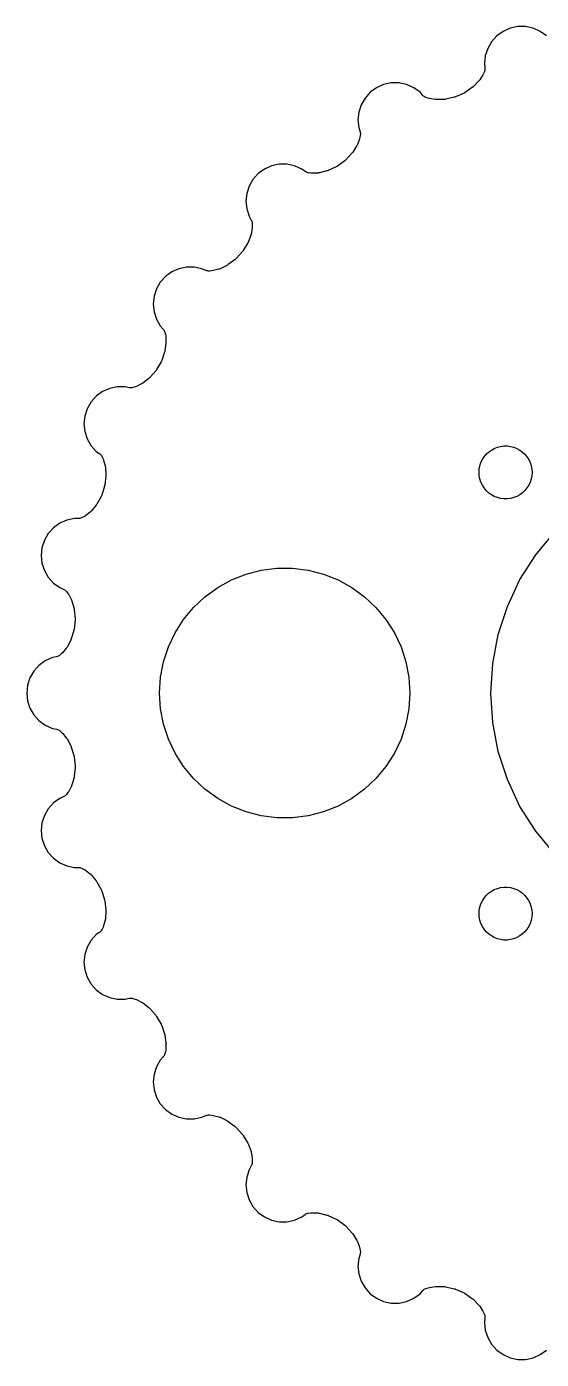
# Model space of a CAD drawing. Header units: metres. Extents: x -48 to 148, y -47 to 47.
# Drawn here: x -47.5 to -12.6, y -45.3 to 45.3 of the extents above; entities that cross this region are included whole.
import ezdxf

# ---------------------------------------------------------------- set-up
doc = ezdxf.new("R2010")
doc.units = ezdxf.units.M

msp = doc.modelspace()

# ---------------------------------------------------------------- linework, layer by layer
for p, q in [((-14.1699, 45.3109), (-14.6867, 45.2011)), ((-13.6416, 45.3109), (-14.1699, 45.3109)), ((-13.1248, 45.2011), (-13.6416, 45.3109)), ((-15.5968, 44.6756), (-15.9503, 44.283)), ((-15.1693, 44.9862), (-15.5968, 44.6756)), ((-14.6867, 45.2011), (-15.1693, 44.9862)), ((-12.6421, 44.9862), (-13.1248, 45.2011)), ((-12.2147, 44.6757), (-12.6421, 44.9862)), ((-16.2145, 43.8254), (-16.3778, 43.323)), ((-15.9503, 44.283), (-16.2145, 43.8254)), ((-16.3778, 43.323), (-16.433, 42.7975)), ((-16.433, 42.7975), (-16.4024, 42.506)), ((-16.7535, 41.7002), (-16.7907, 41.6496)), ((-16.5404, 42.0315), (-16.7535, 41.7002)), ((-16.4973, 42.1148), (-16.5404, 42.0315)), ((-16.436, 42.2665), (-16.4973, 42.1148)), ((-16.418, 42.3193), (-16.436, 42.2665)), ((-16.405, 42.3807), (-16.418, 42.3193)), ((-16.3997, 42.4433), (-16.405, 42.3807)), ((-16.4024, 42.506), (-16.3997, 42.4433)), ((-24.191, 40.8493), (-24.5446, 40.4566)), ((-23.7636, 41.1598), (-24.191, 40.8493)), ((-23.281, 41.3747), (-23.7636, 41.1598)), ((-22.7642, 41.4845), (-23.281, 41.3747)), ((-22.2358, 41.4845), (-22.7642, 41.4845)), ((-21.719, 41.3747), (-22.2358, 41.4845)), ((-21.2364, 41.1598), (-21.719, 41.3747)), ((-20.809, 40.8493), (-21.2364, 41.1598)), ((-20.6128, 40.6314), (-20.809, 40.8493)), ((-17.8204, 40.7938), (-18.3915, 40.5396)), ((-17.7897, 40.8088), (-17.8204, 40.7938)), ((-17.7362, 40.8416), (-17.7897, 40.8088)), ((-17.2465, 41.186), (-17.7362, 40.8416)), ((-17.2193, 41.2065), (-17.2465, 41.186)), ((-17.1731, 41.249), (-17.2193, 41.2065)), ((-16.813, 41.6248), (-17.1731, 41.249)), ((-16.7907, 41.6496), (-16.813, 41.6248)), ((-24.8087, 39.9991), (-24.972, 39.4966)), ((-24.5446, 40.4566), (-24.8087, 39.9991)), ((-20.5733, 40.5921), (-20.6128, 40.6314)), ((-20.5238, 40.5535), (-20.5733, 40.5921)), ((-20.4699, 40.5213), (-20.5238, 40.5535)), ((-20.4123, 40.4962), (-20.4699, 40.5213)), ((-20.2585, 40.4402), (-20.4123, 40.4962)), ((-20.1678, 40.4165), (-20.2585, 40.4402)), ((-19.779, 40.3532), (-20.1678, 40.4165)), ((-19.7458, 40.3489), (-19.779, 40.3532)), ((-19.6831, 40.3469), (-19.7458, 40.3489)), ((-19.1629, 40.3631), (-19.6831, 40.3469)), ((-19.129, 40.3653), (-19.1629, 40.3631)), ((-19.067, 40.3755), (-19.129, 40.3653)), ((-18.4834, 40.5089), (-19.067, 40.3755)), ((-18.4503, 40.5177), (-18.4834, 40.5089)), ((-18.3915, 40.5396), (-18.4503, 40.5177)), ((-24.972, 39.4966), (-25.0272, 38.9711)), ((-25.0272, 38.9711), (-24.972, 38.4457)), ((-24.972, 38.4457), (-24.8814, 38.1669)), ((-24.8814, 38.1669), (-24.8658, 38.1061)), ((-24.8658, 38.1061), (-24.8579, 38.0438)), ((-25.0999, 37.2195), (-25.374, 36.7771)), ((-25.0832, 37.2485), (-25.0999, 37.2195)), ((-25.0573, 37.3057), (-25.0832, 37.2485)), ((-24.9178, 37.6741), (-25.0573, 37.3057)), ((-24.8929, 37.7645), (-24.9178, 37.6741)), ((-24.8645, 37.9257), (-24.8929, 37.7645)), ((-24.8579, 37.981), (-24.8645, 37.9257)), ((-24.8579, 38.0438), (-24.8579, 37.981)), ((-25.8401, 36.2616), (-25.8856, 36.2183)), ((-25.4327, 36.7002), (-25.8401, 36.2616)), ((-25.4104, 36.7259), (-25.4327, 36.7002)), ((-25.374, 36.7771), (-25.4104, 36.7259)), ((-31.3745, 35.6301), (-31.8019, 35.3196)), ((-30.8918, 35.845), (-31.3745, 35.6301)), ((-30.375, 35.9549), (-30.8918, 35.845)), ((-29.8467, 35.9549), (-30.375, 35.9549)), ((-29.3299, 35.8451), (-29.8467, 35.9549)), ((-28.8472, 35.6301), (-29.3299, 35.8451)), ((-28.6101, 35.4579), (-28.8472, 35.6301)), ((-28.5633, 35.4277), (-28.6101, 35.4579)), ((-28.5069, 35.4001), (-28.5633, 35.4277)), ((-28.4474, 35.3799), (-28.5069, 35.4001)), ((-28.3859, 35.3673), (-28.4474, 35.3799)), ((-28.2238, 35.3445), (-28.3859, 35.3673)), ((-28.1301, 35.3401), (-28.2238, 35.3445)), ((-27.7367, 35.3591), (-28.1301, 35.3401)), ((-27.7033, 35.3618), (-27.7367, 35.3591)), ((-27.6415, 35.3729), (-27.7033, 35.3618)), ((-27.1361, 35.4969), (-27.6415, 35.3729)), ((-27.1034, 35.5061), (-27.1361, 35.4969)), ((-27.0449, 35.5289), (-27.1034, 35.5061)), ((-26.5018, 35.7808), (-27.0449, 35.5289)), ((-26.4713, 35.7962), (-26.5018, 35.7808)), ((-26.4182, 35.8299), (-26.4713, 35.7962)), ((-25.9125, 36.1973), (-26.4182, 35.8299)), ((-25.8856, 36.2183), (-25.9125, 36.1973)), ((-32.4196, 34.4694), (-32.5829, 33.967)), ((-32.1555, 34.927), (-32.4196, 34.4694)), ((-31.8019, 35.3196), (-32.1555, 34.927)), ((-32.5829, 33.967), (-32.6381, 33.4415)), ((-32.6381, 33.4415), (-32.5829, 32.916)), ((-32.5829, 32.916), (-32.4196, 32.4136)), ((-32.4196, 32.4136), (-32.2731, 32.1597)), ((-32.2731, 32.1597), (-32.2451, 32.1035)), ((-32.2451, 32.1035), (-32.2245, 32.0442)), ((-32.2245, 32.0442), (-32.2114, 31.9828)), ((-32.2114, 31.9828), (-32.2064, 31.9273)), ((-32.2064, 31.9273), (-32.2006, 31.7637)), ((-32.2006, 31.7637), (-32.2061, 31.6701)), ((-32.2898, 31.1876), (-32.4659, 30.6979)), ((-32.2795, 31.2194), (-32.2898, 31.1876)), ((-32.2661, 31.2808), (-32.2795, 31.2194)), ((-32.2061, 31.6701), (-32.2661, 31.2808)), ((-32.8721, 30.0188), (-33.2904, 29.5542)), ((-32.8502, 30.0449), (-32.8721, 30.0188)), ((-32.8146, 30.0967), (-32.8502, 30.0449)), ((-32.5073, 30.6105), (-32.8146, 30.0967)), ((-32.4908, 30.6403), (-32.5073, 30.6105)), ((-32.4659, 30.6979), (-32.4908, 30.6403)), ((-33.9233, 29.0793), (-34.3919, 28.8529)), ((-33.8932, 29.0951), (-33.9233, 29.0793)), ((-33.8407, 29.1296), (-33.8932, 29.0951)), ((-33.3619, 29.4889), (-33.8407, 29.1296)), ((-33.3353, 29.5103), (-33.3619, 29.4889)), ((-33.2904, 29.5542), (-33.3353, 29.5103)), ((-38.0969, 28.3284), (-38.4503, 27.9358)), ((-37.6694, 28.639), (-38.0969, 28.3284)), ((-37.1867, 28.8539), (-37.6694, 28.639)), ((-36.6699, 28.9637), (-37.1867, 28.8539)), ((-36.1416, 28.9637), (-36.6699, 28.9637)), ((-35.6248, 28.8539), (-36.1416, 28.9637)), ((-35.357, 28.7346), (-35.6248, 28.8539)), ((-35.3049, 28.7149), (-35.357, 28.7346)), ((-35.244, 28.6997), (-35.3049, 28.7149)), ((-35.1817, 28.6922), (-35.244, 28.6997)), ((-35.1189, 28.6926), (-35.1817, 28.6922)), ((-34.9556, 28.704), (-35.1189, 28.6926)), ((-34.8631, 28.7193), (-34.9556, 28.704)), ((-34.4821, 28.8196), (-34.8631, 28.7193)), ((-34.4501, 28.8292), (-34.4821, 28.8196)), ((-34.3919, 28.8529), (-34.4501, 28.8292)), ((-38.7145, 27.4783), (-38.8778, 26.9758)), ((-38.4503, 27.9358), (-38.7145, 27.4783)), ((-38.8778, 26.9758), (-38.933, 26.4503)), ((-38.933, 26.4503), (-38.8778, 25.9249)), ((-38.8778, 25.9249), (-38.7145, 25.4224)), ((-38.7145, 25.4224), (-38.4503, 24.9649)), ((-38.4503, 24.9649), (-38.2542, 24.747)), ((-38.2542, 24.747), (-38.2152, 24.6978)), ((-38.2152, 24.6978), (-38.1827, 24.6441)), ((-38.1827, 24.6441), (-38.1571, 24.5867)), ((-38.1571, 24.5867), (-38.1406, 24.5335)), ((-38.1406, 24.5335), (-38.101, 24.3747)), ((-38.0684, 23.7927), (-38.1389, 23.277)), ((-38.101, 24.3747), (-38.0869, 24.282)), ((-38.0869, 24.282), (-38.0646, 23.8887)), ((-38.065, 23.8259), (-38.0684, 23.7927)), ((-38.0646, 23.8887), (-38.065, 23.8259)), ((-38.1612, 23.1829), (-38.355, 22.6165)), ((-38.1513, 23.2155), (-38.1612, 23.1829)), ((-38.1389, 23.277), (-38.1513, 23.2155)), ((-38.7639, 21.9081), (-39.1576, 21.4571)), ((-38.7423, 21.9346), (-38.7639, 21.9081)), ((-38.7076, 21.9869), (-38.7423, 21.9346)), ((-38.3951, 22.5283), (-38.7076, 21.9869)), ((-38.379, 22.5585), (-38.3951, 22.5283)), ((-38.355, 22.6165), (-38.379, 22.5585)), ((-40.0723, 20.8433), (-40.1596, 20.8091)), ((-39.7205, 21.0206), (-40.0723, 20.8433)), ((-39.6912, 21.0366), (-39.7205, 21.0206)), ((-39.6393, 21.0719), (-39.6912, 21.0366)), ((-39.2279, 21.3908), (-39.6393, 21.0719)), ((-39.2018, 21.4125), (-39.2279, 21.3908)), ((-39.1576, 21.4571), (-39.2018, 21.4125)), ((-42.8006, 20.1812), (-43.1541, 19.7885)), ((-42.3731, 20.4918), (-42.8006, 20.1812)), ((-41.8905, 20.7067), (-42.3731, 20.4918)), ((-41.3737, 20.8165), (-41.8905, 20.7067)), ((-40.8454, 20.8165), (-41.3737, 20.8165)), ((-40.5587, 20.7556), (-40.8454, 20.8165)), ((-40.5036, 20.7471), (-40.5587, 20.7556)), ((-40.4408, 20.7449), (-40.5036, 20.7471)), ((-40.3783, 20.7505), (-40.4408, 20.7449)), ((-40.317, 20.764), (-40.3783, 20.7505)), ((-40.1596, 20.8091), (-40.317, 20.764)), ((-43.4183, 19.3311), (-43.5815, 18.8286)), ((-43.1541, 19.7885), (-43.4183, 19.3311)), ((-43.5815, 18.8286), (-43.6368, 18.3031)), ((-43.6368, 18.3031), (-43.5815, 17.7777)), ((-43.5815, 17.7777), (-43.4183, 17.2752)), ((-43.4183, 17.2752), (-43.1541, 16.8177)), ((-43.1541, 16.8177), (-42.8006, 16.425)), ((-42.8006, 16.425), (-42.5634, 16.2528)), ((-16.3121, 16.2322), (-16.1474, 16.3869)), ((-16.1474, 16.3869), (-15.9645, 16.5198)), ((-15.9645, 16.5198), (-15.7664, 16.6287)), ((-15.7664, 16.6287), (-15.5562, 16.7119)), ((-15.5562, 16.7119), (-15.3373, 16.7681)), ((-15.3373, 16.7681), (-15.113, 16.7964)), ((-15.113, 16.7964), (-14.887, 16.7964)), ((-14.887, 16.7964), (-14.6627, 16.7681)), ((-14.6627, 16.7681), (-14.4438, 16.7119)), ((-14.4438, 16.7119), (-14.2336, 16.6287)), ((-14.2336, 16.6287), (-14.0355, 16.5198)), ((-14.0355, 16.5198), (-13.8526, 16.3869)), ((-13.8526, 16.3869), (-13.6879, 16.2322)), ((-42.5634, 16.2528), (-42.5151, 16.2127)), ((-42.5151, 16.2127), (-42.4721, 16.167)), ((-42.4721, 16.167), (-42.4352, 16.1162)), ((-42.4352, 16.1162), (-42.408, 16.0675)), ((-42.408, 16.0675), (-42.3362, 15.9204)), ((-42.3362, 15.9204), (-42.3031, 15.8326)), ((-42.3031, 15.8326), (-42.1996, 15.4526)), ((-42.1996, 15.4526), (-42.1869, 15.3911)), ((-16.7858, 15.2256), (-16.7434, 15.4476)), ((-16.7434, 15.4476), (-16.6736, 15.6626)), ((-16.6736, 15.6626), (-16.5773, 15.8671)), ((-16.5773, 15.8671), (-16.4562, 16.058)), ((-16.4562, 16.058), (-16.3121, 16.2322)), ((-13.6879, 16.2322), (-13.5438, 16.058)), ((-13.5438, 16.058), (-13.4226, 15.8671)), ((-13.4226, 15.8671), (-13.3264, 15.6626)), ((-13.3264, 15.6626), (-13.2565, 15.4476)), ((-13.2565, 15.4476), (-13.2142, 15.2256)), ((-42.1473, 14.7422), (-42.2191, 14.1478)), ((-42.1869, 15.3911), (-42.1833, 15.3579)), ((-42.1833, 15.3579), (-42.1451, 14.8389)), ((-42.1444, 14.7761), (-42.1473, 14.7422)), ((-42.1451, 14.8389), (-42.1444, 14.7761)), ((-16.8, 15), (-16.7858, 15.2256)), ((-16.7858, 14.7744), (-16.8, 15)), ((-16.7434, 14.5524), (-16.7858, 14.7744)), ((-16.6736, 14.3374), (-16.7434, 14.5524)), ((-13.2565, 14.5524), (-13.3264, 14.3374)), ((-13.2142, 14.7744), (-13.2565, 14.5524)), ((-13.2142, 15.2256), (-13.2, 15)), ((-13.2, 15), (-13.2142, 14.7744)), ((-42.2399, 14.0532), (-42.4331, 13.4587)), ((-42.2305, 14.0861), (-42.2399, 14.0532)), ((-42.2191, 14.1478), (-42.2305, 14.0861)), ((-16.5773, 14.1328), (-16.6736, 14.3374)), ((-16.4562, 13.942), (-16.5773, 14.1328)), ((-16.3121, 13.7678), (-16.4562, 13.942)), ((-16.1474, 13.6131), (-16.3121, 13.7678)), ((-15.9645, 13.4802), (-16.1474, 13.6131)), ((-13.8526, 13.6131), (-14.0355, 13.4802)), ((-13.6879, 13.7678), (-13.8526, 13.6131)), ((-13.5438, 13.942), (-13.6879, 13.7678)), ((-13.4226, 14.1328), (-13.5438, 13.942)), ((-13.3264, 14.3374), (-13.4226, 14.1328)), ((-42.8181, 12.7674), (-43.1541, 12.37)), ((-42.797, 12.7941), (-42.8181, 12.7674)), ((-42.7631, 12.8469), (-42.797, 12.7941)), ((-42.4718, 13.3699), (-42.7631, 12.8469)), ((-42.4562, 13.4003), (-42.4718, 13.3699)), ((-42.4331, 13.4587), (-42.4562, 13.4003)), ((-15.7664, 13.3713), (-15.9645, 13.4802)), ((-15.5562, 13.2881), (-15.7664, 13.3713)), ((-15.3373, 13.2319), (-15.5562, 13.2881)), ((-15.113, 13.2036), (-15.3373, 13.2319)), ((-14.887, 13.2036), (-15.113, 13.2036)), ((-14.6627, 13.2319), (-14.887, 13.2036)), ((-14.4438, 13.2881), (-14.6627, 13.2319)), ((-14.2336, 13.3713), (-14.4438, 13.2881)), ((-14.0355, 13.4802), (-14.2336, 13.3713)), ((-44.2808, 11.8694), (-44.7976, 11.7596)), ((-43.9877, 11.8694), (-44.2808, 11.8694)), ((-43.9321, 11.8725), (-43.9877, 11.8694)), ((-43.8702, 11.8834), (-43.9321, 11.8725)), ((-43.8102, 11.902), (-43.8702, 11.8834)), ((-43.7531, 11.9279), (-43.8102, 11.902)), ((-43.6085, 12.0047), (-43.7531, 11.9279)), ((-43.5302, 12.0563), (-43.6085, 12.0047)), ((-43.223, 12.3029), (-43.5302, 12.0563)), ((-43.1976, 12.3247), (-43.223, 12.3029)), ((-43.1541, 12.37), (-43.1976, 12.3247)), ((-45.7077, 11.2341), (-46.0612, 10.8414)), ((-45.2802, 11.5447), (-45.7077, 11.2341)), ((-44.7976, 11.7596), (-45.2802, 11.5447)), ((-12.9443, 9.40456), (-11.6635, 10.9527)), ((-46.3254, 10.384), (-46.4886, 9.88148)), ((-46.0612, 10.8414), (-46.3254, 10.384)), ((-46.4886, 9.88148), (-46.5439, 9.35603)), ((-46.5439, 9.35603), (-46.4886, 8.83052)), ((-14.0209, 7.70805), (-12.9443, 9.40456)), ((-46.4886, 8.83052), (-46.3254, 8.32811)), ((-46.3254, 8.32811), (-46.0612, 7.87056)), ((-32.6266, 8.08397), (-31.5927, 8.34944)), ((-31.5927, 8.34944), (-30.5337, 8.48322)), ((-30.5337, 8.48322), (-29.4663, 8.48322)), ((-29.4663, 8.48322), (-28.4073, 8.34944)), ((-28.4073, 8.34944), (-27.3734, 8.08397)), ((-46.0612, 7.87056), (-45.7077, 7.47789)), ((-45.7077, 7.47789), (-45.2803, 7.16737)), ((-34.5545, 7.17677), (-33.6191, 7.69102)), ((-33.6191, 7.69102), (-32.6266, 8.08397)), ((-27.3734, 8.08397), (-26.3809, 7.69102)), ((-26.3809, 7.69102), (-25.4455, 7.17677)), ((-14.8764, 5.88998), (-14.0209, 7.70805)), ((-45.2803, 7.16737), (-45.0125, 7.04814)), ((-45.0125, 7.04814), (-44.9568, 7.01906)), ((-44.9568, 7.01906), (-44.9053, 6.98322)), ((-44.9053, 6.98322), (-44.8586, 6.94121)), ((-44.8586, 6.94121), (-44.8219, 6.89932)), ((-44.8219, 6.89932), (-44.7211, 6.77039)), ((-44.7211, 6.77039), (-44.6705, 6.69133)), ((-44.6705, 6.69133), (-44.4902, 6.34113)), ((-36.1962, 5.81865), (-35.4181, 6.54936)), ((-35.4181, 6.54936), (-34.5545, 7.17677)), ((-25.4455, 7.17677), (-24.5819, 6.54936)), ((-24.5819, 6.54936), (-23.8038, 5.81865)), ((-44.4902, 6.34113), (-44.465, 6.2836)), ((-44.465, 6.2836), (-44.4546, 6.25186)), ((-44.4546, 6.25186), (-44.3093, 5.75212)), ((-44.3093, 5.75212), (-44.2955, 5.69084)), ((-44.2955, 5.69084), (-44.2914, 5.65707)), ((-44.2914, 5.65707), (-44.238, 5.06081)), ((-36.8766, 4.99617), (-36.1962, 5.81865)), ((-23.8038, 5.81865), (-23.1234, 4.99617)), ((-15.4973, 3.97903), (-14.8764, 5.88998)), ((-44.2387, 4.96396), (-44.304, 4.34227)), ((-44.2363, 4.99805), (-44.2387, 4.96396)), ((-44.238, 5.06081), (-44.2363, 4.99805)), ((-37.4486, 4.09489), (-36.8766, 4.99617)), ((-23.1234, 4.99617), (-22.5514, 4.09489)), ((-44.4997, 3.67523), (-44.5219, 3.6165)), ((-44.3235, 4.24736), (-44.4997, 3.67523)), ((-44.3145, 4.28036), (-44.3235, 4.24736)), ((-44.304, 4.34227), (-44.3145, 4.28036)), ((-37.9031, 3.12904), (-37.4486, 4.09489)), ((-22.5514, 4.09489), (-22.0969, 3.12904)), ((-15.8738, 2.00533), (-15.4973, 3.97903)), ((-45.0856, 2.74242), (-45.1515, 2.67564)), ((-44.8363, 3.04747), (-45.0856, 2.74242)), ((-44.8161, 3.07405), (-44.8363, 3.04747)), ((-44.783, 3.12741), (-44.8161, 3.07405)), ((-44.5369, 3.58601), (-44.783, 3.12741)), ((-44.5219, 3.6165), (-44.5369, 3.58601)), ((-38.233, 2.11386), (-37.9031, 3.12904)), ((-22.0969, 3.12904), (-21.767, 2.11386)), ((-46.691, 1.87811), (-47.0446, 1.48544)), ((-46.2636, 2.18867), (-46.691, 1.87811)), ((-45.781, 2.40355), (-46.2636, 2.18867)), ((-45.4942, 2.46449), (-45.781, 2.40355)), ((-45.4405, 2.4791), (-45.4942, 2.46449)), ((-45.3823, 2.50259), (-45.4405, 2.4791)), ((-45.3274, 2.53322), (-45.3823, 2.50259)), ((-45.2769, 2.57047), (-45.3274, 2.53322)), ((-45.1515, 2.67564), (-45.2769, 2.57047)), ((-38.433, 1.06532), (-38.233, 2.11386)), ((-21.767, 2.11386), (-21.567, 1.06532)), ((-16, 0), (-15.8738, 2.00533)), ((-47.3088, 1.02791), (-47.472, 0.52541)), ((-47.0446, 1.48544), (-47.3088, 1.02791)), ((-38.5, 0), (-38.433, 1.06532)), ((-21.567, 1.06532), (-21.5, 0)), ((-47.472, 0.52541), (-47.5273, 0)), ((-47.5273, 0), (-47.472, -0.52541)), ((-38.433, -1.06532), (-38.5, 0)), ((-21.5, 0), (-21.567, -1.06532)), ((-15.8738, -2.00533), (-16, 0)), ((-47.472, -0.52541), (-47.3088, -1.02791)), ((-47.3088, -1.02791), (-47.0446, -1.48544)), ((-47.0446, -1.48544), (-46.691, -1.87811)), ((-38.233, -2.11386), (-38.433, -1.06532)), ((-21.567, -1.06532), (-21.767, -2.11386)), ((-46.691, -1.87811), (-46.2636, -2.18867)), ((-46.2636, -2.18867), (-45.781, -2.40355)), ((-45.781, -2.40355), (-45.4942, -2.46449)), ((-45.4942, -2.46449), (-45.4338, -2.48138)), ((-45.4338, -2.48138), (-45.3759, -2.50571)), ((-45.3759, -2.50571), (-45.3215, -2.53711)), ((-45.3215, -2.53711), (-45.2769, -2.57047)), ((-45.2769, -2.57047), (-45.1515, -2.67563)), ((-45.1515, -2.67563), (-45.0856, -2.7424)), ((-37.9031, -3.12904), (-38.233, -2.11386)), ((-21.767, -2.11386), (-22.0969, -3.12904)), ((-15.4973, -3.97903), (-15.8738, -2.00533)), ((-45.0856, -2.7424), (-44.8364, -3.04745)), ((-44.8364, -3.04745), (-44.7998, -3.09848)), ((-44.7998, -3.09848), (-44.783, -3.1274)), ((-44.783, -3.1274), (-44.5369, -3.586)), ((-44.5369, -3.586), (-44.5108, -3.64308)), ((-37.4486, -4.09489), (-37.9031, -3.12904)), ((-22.0969, -3.12904), (-22.5514, -4.09489)), ((-44.5108, -3.64308), (-44.4997, -3.67523)), ((-44.4997, -3.67523), (-44.3235, -4.24738)), ((-44.3235, -4.24738), (-44.3088, -4.30843)), ((-44.3088, -4.30843), (-44.3041, -4.34225)), ((-44.3041, -4.34225), (-44.2387, -4.96393)), ((-36.8766, -4.99617), (-37.4486, -4.09489)), ((-22.5514, -4.09489), (-23.1234, -4.99617)), ((-14.8764, -5.88998), (-15.4973, -3.97903)), ((-44.238, -5.06081), (-44.2914, -5.65707)), ((-44.2387, -4.96393), (-44.2361, -5.02667)), ((-44.2361, -5.02667), (-44.238, -5.06081)), ((-36.1962, -5.81865), (-36.8766, -4.99617)), ((-23.1234, -4.99617), (-23.8038, -5.81865)), ((-44.4902, -6.34113), (-44.6705, -6.69133)), ((-44.4759, -6.3109), (-44.4902, -6.34113)), ((-44.4546, -6.25183), (-44.4759, -6.3109)), ((-44.3093, -5.75209), (-44.4546, -6.25183)), ((-44.3009, -5.71915), (-44.3093, -5.75209)), ((-44.2914, -5.65707), (-44.3009, -5.71915)), ((-35.4181, -6.54936), (-36.1962, -5.81865)), ((-23.8038, -5.81865), (-24.5819, -6.54936)), ((-14.0209, -7.70805), (-14.8764, -5.88998)), ((-45.2803, -7.16736), (-45.7077, -7.47789)), ((-45.0125, -7.04814), (-45.2803, -7.16736)), ((-44.9629, -7.02269), (-45.0125, -7.04814)), ((-44.9109, -6.98759), (-44.9629, -7.02269)), ((-44.8636, -6.94624), (-44.9109, -6.98759)), ((-44.8219, -6.89929), (-44.8636, -6.94624)), ((-44.7211, -6.77034), (-44.8219, -6.89929)), ((-44.6705, -6.69133), (-44.7211, -6.77034)), ((-34.5545, -7.17677), (-35.4181, -6.54936)), ((-33.6191, -7.69102), (-34.5545, -7.17677)), ((-25.4455, -7.17677), (-26.3809, -7.69102)), ((-24.5819, -6.54936), (-25.4455, -7.17677)), ((-46.0612, -7.87056), (-46.3254, -8.32811)), ((-45.7077, -7.47789), (-46.0612, -7.87056)), ((-32.6266, -8.08397), (-33.6191, -7.69102)), ((-31.5927, -8.34944), (-32.6266, -8.08397)), ((-27.3734, -8.08397), (-28.4073, -8.34944)), ((-26.3809, -7.69102), (-27.3734, -8.08397)), ((-12.9443, -9.40456), (-14.0209, -7.70805)), ((-46.4886, -8.83052), (-46.5439, -9.35605)), ((-46.3254, -8.32811), (-46.4886, -8.83052)), ((-30.5337, -8.48322), (-31.5927, -8.34944)), ((-29.4663, -8.48322), (-30.5337, -8.48322)), ((-28.4073, -8.34944), (-29.4663, -8.48322)), ((-46.5439, -9.35605), (-46.4886, -9.88148)), ((-46.4886, -9.88148), (-46.3254, -10.384)), ((-11.6635, -10.9527), (-12.9443, -9.40456)), ((-46.3254, -10.384), (-46.0612, -10.8414)), ((-46.0612, -10.8414), (-45.7077, -11.2341)), ((-45.7077, -11.2341), (-45.2802, -11.5447)), ((-45.2802, -11.5447), (-44.7976, -11.7596)), ((-44.7976, -11.7596), (-44.2808, -11.8694)), ((-44.2808, -11.8694), (-43.9877, -11.8694)), ((-43.9877, -11.8694), (-43.925, -11.8734)), ((-43.925, -11.8734), (-43.8633, -11.8851)), ((-43.8633, -11.8851), (-43.8036, -11.9045)), ((-43.8036, -11.9045), (-43.753, -11.9279)), ((-43.753, -11.9279), (-43.6085, -12.0047)), ((-43.6085, -12.0047), (-43.5302, -12.0563)), ((-43.5302, -12.0563), (-43.223, -12.3029)), ((-43.223, -12.3029), (-43.1766, -12.3452)), ((-43.1766, -12.3452), (-43.1541, -12.3699)), ((-43.1541, -12.3699), (-42.8181, -12.7674)), ((-42.8181, -12.7674), (-42.7807, -12.8178)), ((-42.7807, -12.8178), (-42.7631, -12.8469)), ((-42.7631, -12.8469), (-42.4718, -13.3699)), ((-42.4718, -13.3699), (-42.4448, -13.4266)), ((-42.4448, -13.4266), (-42.4331, -13.4587)), ((-42.4331, -13.4587), (-42.2399, -14.0532)), ((-16.1474, -13.6131), (-15.9645, -13.4802)), ((-15.9645, -13.4802), (-15.7664, -13.3713)), ((-15.7664, -13.3713), (-15.5562, -13.2881)), ((-15.5562, -13.2881), (-15.3373, -13.2319)), ((-15.3373, -13.2319), (-15.113, -13.2036)), ((-15.113, -13.2036), (-14.887, -13.2036)), ((-14.887, -13.2036), (-14.6627, -13.2319)), ((-14.6627, -13.2319), (-14.4438, -13.2881)), ((-14.4438, -13.2881), (-14.2336, -13.3713)), ((-14.2336, -13.3713), (-14.0355, -13.4802)), ((-14.0355, -13.4802), (-13.8526, -13.6131)), ((-42.2399, -14.0532), (-42.2243, -14.114)), ((-42.2243, -14.114), (-42.2191, -14.1478)), ((-42.2191, -14.1478), (-42.1473, -14.7421)), ((-16.7434, -14.5524), (-16.6736, -14.3374)), ((-16.6736, -14.3374), (-16.5773, -14.1328)), ((-16.5773, -14.1328), (-16.4562, -13.942)), ((-16.4562, -13.942), (-16.3121, -13.7678)), ((-16.3121, -13.7678), (-16.1474, -13.6131)), ((-13.8526, -13.6131), (-13.6879, -13.7678)), ((-13.6879, -13.7678), (-13.5438, -13.942)), ((-13.5438, -13.942), (-13.4226, -14.1328)), ((-13.4226, -14.1328), (-13.3264, -14.3374)), ((-13.3264, -14.3374), (-13.2565, -14.5524)), ((-42.1833, -15.3578), (-42.1918, -15.42)), ((-42.1451, -14.8388), (-42.1833, -15.3578)), ((-42.1473, -14.7421), (-42.1437, -14.8048)), ((-42.1437, -14.8048), (-42.1451, -14.8388)), ((-16.8, -15), (-16.7858, -14.7744)), ((-16.7858, -15.2256), (-16.8, -15)), ((-16.7858, -14.7744), (-16.7434, -14.5524)), ((-16.7434, -15.4476), (-16.7858, -15.2256)), ((-13.2565, -14.5524), (-13.2142, -14.7744)), ((-13.2142, -15.2256), (-13.2565, -15.4476)), ((-13.2142, -14.7744), (-13.2, -15)), ((-13.2, -15), (-13.2142, -15.2256)), ((-42.5634, -16.2527), (-42.8006, -16.425)), ((-42.5203, -16.2175), (-42.5634, -16.2527)), ((-42.4766, -16.1724), (-42.5203, -16.2175)), ((-42.439, -16.1221), (-42.4766, -16.1724)), ((-42.408, -16.0675), (-42.439, -16.1221)), ((-42.3362, -15.9204), (-42.408, -16.0675)), ((-42.3031, -15.8326), (-42.3362, -15.9204)), ((-42.1996, -15.4526), (-42.3031, -15.8326)), ((-42.1918, -15.42), (-42.1996, -15.4526)), ((-16.6736, -15.6626), (-16.7434, -15.4476)), ((-16.5773, -15.8671), (-16.6736, -15.6626)), ((-16.4562, -16.058), (-16.5773, -15.8671)), ((-16.3121, -16.2322), (-16.4562, -16.058)), ((-16.1474, -16.3869), (-16.3121, -16.2322)), ((-13.6879, -16.2322), (-13.8526, -16.3869)), ((-13.5438, -16.058), (-13.6879, -16.2322)), ((-13.4226, -15.8671), (-13.5438, -16.058)), ((-13.3264, -15.6626), (-13.4226, -15.8671)), ((-13.2565, -15.4476), (-13.3264, -15.6626)), ((-43.1541, -16.8177), (-43.4183, -17.2752)), ((-42.8006, -16.425), (-43.1541, -16.8177)), ((-15.9645, -16.5198), (-16.1474, -16.3869)), ((-15.7664, -16.6287), (-15.9645, -16.5198)), ((-15.5562, -16.7119), (-15.7664, -16.6287)), ((-15.3373, -16.7681), (-15.5562, -16.7119)), ((-15.113, -16.7964), (-15.3373, -16.7681)), ((-14.887, -16.7964), (-15.113, -16.7964)), ((-14.6627, -16.7681), (-14.887, -16.7964)), ((-14.4438, -16.7119), (-14.6627, -16.7681)), ((-14.2336, -16.6287), (-14.4438, -16.7119)), ((-14.0355, -16.5198), (-14.2336, -16.6287)), ((-13.8526, -16.3869), (-14.0355, -16.5198)), ((-43.5815, -17.7777), (-43.6368, -18.3031)), ((-43.4183, -17.2752), (-43.5815, -17.7777)), ((-43.6368, -18.3031), (-43.5815, -18.8286)), ((-43.5815, -18.8286), (-43.4183, -19.3311)), ((-43.4183, -19.3311), (-43.1541, -19.7885)), ((-43.1541, -19.7885), (-42.8006, -20.1812)), ((-42.8006, -20.1812), (-42.3731, -20.4918)), ((-42.3731, -20.4918), (-41.8905, -20.7067)), ((-41.8905, -20.7067), (-41.3737, -20.8165)), ((-41.3737, -20.8165), (-40.8454, -20.8165)), ((-40.8454, -20.8165), (-40.5586, -20.7556)), ((-40.5586, -20.7556), (-40.4965, -20.7464)), ((-40.4965, -20.7464), (-40.4337, -20.7451)), ((-40.4337, -20.7451), (-40.3713, -20.7517)), ((-40.3713, -20.7517), (-40.317, -20.764)), ((-40.317, -20.764), (-40.1597, -20.8091)), ((-40.1597, -20.8091), (-40.0723, -20.8433)), ((-40.0723, -20.8433), (-39.7205, -21.0206)), ((-39.7205, -21.0206), (-39.6664, -21.0523)), ((-39.6664, -21.0523), (-39.6393, -21.0719)), ((-39.6393, -21.0719), (-39.228, -21.3908)), ((-39.228, -21.3908), (-39.1808, -21.4323)), ((-39.1808, -21.4323), (-39.1576, -21.4571)), ((-39.1576, -21.4571), (-38.7639, -21.9081)), ((-38.7639, -21.9081), (-38.7257, -21.9579)), ((-38.7257, -21.9579), (-38.7076, -21.9869)), ((-38.7076, -21.9869), (-38.3951, -22.5283)), ((-38.3951, -22.5283), (-38.3671, -22.5845)), ((-38.3671, -22.5845), (-38.355, -22.6165)), ((-38.355, -22.6165), (-38.1612, -23.1829)), ((-38.1612, -23.1829), (-38.1447, -23.2435)), ((-38.1447, -23.2435), (-38.1389, -23.277)), ((-38.1389, -23.277), (-38.0684, -23.7926)), ((-38.101, -24.3747), (-38.1407, -24.5336)), ((-38.0869, -24.282), (-38.101, -24.3747)), ((-38.0646, -23.8887), (-38.0869, -24.282)), ((-38.0684, -23.7926), (-38.0639, -23.8553)), ((-38.0639, -23.8553), (-38.0646, -23.8887)), ((-38.4503, -24.9649), (-38.7145, -25.4224)), ((-38.2542, -24.747), (-38.4503, -24.9649)), ((-38.2193, -24.7036), (-38.2542, -24.747)), ((-38.186, -24.6504), (-38.2193, -24.7036)), ((-38.1597, -24.5934), (-38.186, -24.6504)), ((-38.1407, -24.5336), (-38.1597, -24.5934)), ((-38.8778, -25.9249), (-38.933, -26.4503)), ((-38.7145, -25.4224), (-38.8778, -25.9249)), ((-38.933, -26.4503), (-38.8778, -26.9758)), ((-38.8778, -26.9758), (-38.7145, -27.4783)), ((-38.7145, -27.4783), (-38.4503, -27.9358)), ((-38.4503, -27.9358), (-38.0969, -28.3284)), ((-38.0969, -28.3284), (-37.6694, -28.639)), ((-37.6694, -28.639), (-37.1867, -28.8539)), ((-37.1867, -28.8539), (-36.6699, -28.9637)), ((-36.6699, -28.9637), (-36.1416, -28.9637)), ((-36.1416, -28.9637), (-35.6248, -28.8539)), ((-35.6248, -28.8539), (-35.357, -28.7346)), ((-35.357, -28.7346), (-35.2982, -28.7128)), ((-35.2982, -28.7128), (-35.237, -28.6984)), ((-35.237, -28.6984), (-35.1746, -28.6919)), ((-35.1746, -28.6919), (-35.1189, -28.6926)), ((-35.1189, -28.6926), (-34.9556, -28.704)), ((-34.9556, -28.704), (-34.863, -28.7193)), ((-34.863, -28.7193), (-34.4821, -28.8196)), ((-34.4821, -28.8196), (-34.4225, -28.8394)), ((-34.4225, -28.8394), (-34.392, -28.8529)), ((-34.392, -28.8529), (-33.9233, -29.0793)), ((-33.9233, -29.0793), (-33.8686, -29.1101)), ((-33.8686, -29.1101), (-33.8407, -29.1296)), ((-33.8407, -29.1296), (-33.3619, -29.4889)), ((-33.3619, -29.4889), (-33.3141, -29.5296)), ((-33.3141, -29.5296), (-33.2904, -29.5542)), ((-33.2904, -29.5542), (-32.8721, -30.0188)), ((-32.8721, -30.0188), (-32.8331, -30.068)), ((-32.8331, -30.068), (-32.8146, -30.0967)), ((-32.8146, -30.0967), (-32.5073, -30.6105)), ((-32.5073, -30.6105), (-32.4785, -30.6663)), ((-32.4785, -30.6663), (-32.4659, -30.6979)), ((-32.4659, -30.6979), (-32.2898, -31.1876)), ((-32.2898, -31.1876), (-32.2723, -31.2479)), ((-32.2723, -31.2479), (-32.2661, -31.2807)), ((-32.2661, -31.2807), (-32.2061, -31.6701)), ((-32.2061, -31.6701), (-32.2006, -31.7637)), ((-32.4196, -32.4136), (-32.5829, -32.916)), ((-32.2731, -32.1597), (-32.4196, -32.4136)), ((-32.2479, -32.11), (-32.2731, -32.1597)), ((-32.2264, -32.051), (-32.2479, -32.11)), ((-32.2125, -31.9898), (-32.2264, -32.051)), ((-32.2064, -31.9273), (-32.2125, -31.9898)), ((-32.2006, -31.7637), (-32.2064, -31.9273)), ((-32.5829, -32.916), (-32.6381, -33.4415)), ((-32.6381, -33.4415), (-32.5829, -33.967)), ((-32.5829, -33.967), (-32.4196, -34.4694)), ((-32.4196, -34.4694), (-32.1555, -34.927)), ((-32.1555, -34.927), (-31.8019, -35.3196)), ((-31.8019, -35.3196), (-31.3745, -35.6301)), ((-28.2239, -35.3444), (-28.1301, -35.3401)), ((-28.1301, -35.3401), (-27.7367, -35.3591)), ((-31.3745, -35.6301), (-30.8918, -35.845)), ((-30.8918, -35.845), (-30.375, -35.9549)), ((-30.375, -35.9549), (-29.8467, -35.9549)), ((-29.8467, -35.9549), (-29.3299, -35.8451)), ((-29.3299, -35.8451), (-28.8473, -35.6302)), ((-28.8473, -35.6302), (-28.6101, -35.4579)), ((-28.6101, -35.4579), (-28.5571, -35.4242)), ((-28.5571, -35.4242), (-28.5003, -35.3975)), ((-28.5003, -35.3975), (-28.4405, -35.3781)), ((-28.4405, -35.3781), (-28.3859, -35.3673)), ((-28.3859, -35.3673), (-28.2239, -35.3444)), ((-27.7367, -35.3591), (-27.6743, -35.366)), ((-27.6743, -35.366), (-27.6416, -35.3729)), ((-27.6416, -35.3729), (-27.1361, -35.4969)), ((-27.1361, -35.4969), (-27.0762, -35.5156)), ((-27.0762, -35.5156), (-27.0449, -35.5289)), ((-27.0449, -35.5289), (-26.5018, -35.7808)), ((-26.5018, -35.7808), (-26.4466, -35.8108)), ((-26.4466, -35.8108), (-26.4183, -35.8299)), ((-26.4183, -35.8299), (-25.9126, -36.1973)), ((-25.9126, -36.1973), (-25.8642, -36.2373)), ((-25.8642, -36.2373), (-25.8401, -36.2616)), ((-25.8401, -36.2616), (-25.4327, -36.7002)), ((-25.4327, -36.7002), (-25.3929, -36.7488)), ((-25.3929, -36.7488), (-25.374, -36.7771)), ((-25.374, -36.7771), (-25.0999, -37.2195)), ((-25.0999, -37.2195), (-25.0703, -37.2748)), ((-25.0703, -37.2748), (-25.0574, -37.3057)), ((-25.0574, -37.3057), (-24.9178, -37.6741)), ((-24.9178, -37.6741), (-24.8929, -37.7645)), ((-24.8929, -37.7645), (-24.8645, -37.9257)), ((-24.8584, -38.0508), (-24.8672, -38.113)), ((-24.8645, -37.9257), (-24.8575, -37.9881)), ((-24.8575, -37.9881), (-24.8584, -38.0508)), ((-24.972, -38.4457), (-25.0272, -38.9711)), ((-24.8814, -38.1669), (-24.972, -38.4457)), ((-24.8672, -38.113), (-24.8814, -38.1669)), ((-25.0272, -38.9711), (-24.972, -39.4966)), ((-24.972, -39.4966), (-24.8087, -39.9991)), ((-24.8087, -39.9991), (-24.5446, -40.4566)), ((-24.5446, -40.4566), (-24.191, -40.8493)), ((-20.809, -40.8493), (-20.6128, -40.6314)), ((-20.6128, -40.6314), (-20.5679, -40.5875)), ((-20.5679, -40.5875), (-20.5179, -40.5495)), ((-20.5179, -40.5495), (-20.4635, -40.5181)), ((-20.4635, -40.5181), (-20.4124, -40.4962)), ((-20.4124, -40.4962), (-20.2586, -40.4402)), ((-20.2586, -40.4402), (-20.1678, -40.4165)), ((-20.1678, -40.4165), (-19.779, -40.3532)), ((-19.779, -40.3532), (-19.7165, -40.347)), ((-19.7165, -40.347), (-19.6831, -40.3469)), ((-19.6831, -40.3469), (-19.1629, -40.3631)), ((-19.1629, -40.3631), (-19.1004, -40.369)), ((-19.1004, -40.369), (-19.067, -40.3755)), ((-19.067, -40.3755), (-18.4834, -40.5089)), ((-18.4834, -40.5089), (-18.4232, -40.5268)), ((-18.4232, -40.5268), (-18.3915, -40.5396)), ((-18.3915, -40.5396), (-17.8205, -40.7938)), ((-24.191, -40.8493), (-23.7636, -41.1598)), ((-23.7636, -41.1598), (-23.281, -41.3747)), ((-23.281, -41.3747), (-22.7642, -41.4845)), ((-22.7642, -41.4845), (-22.2358, -41.4845)), ((-22.2358, -41.4845), (-21.719, -41.3747)), ((-21.719, -41.3747), (-21.2364, -41.1598)), ((-21.2364, -41.1598), (-20.809, -40.8493)), ((-17.8205, -40.7938), (-17.7648, -40.8229)), ((-17.7648, -40.8229), (-17.7362, -40.8416)), ((-17.7362, -40.8416), (-17.2465, -41.186)), ((-17.2465, -41.186), (-17.1975, -41.2253)), ((-17.1975, -41.2253), (-17.1732, -41.249)), ((-17.1732, -41.249), (-16.813, -41.6247)), ((-16.813, -41.6247), (-16.7725, -41.6727)), ((-16.7725, -41.6727), (-16.7535, -41.7002)), ((-16.7535, -41.7002), (-16.5404, -42.0315)), ((-16.5404, -42.0315), (-16.4973, -42.1148)), ((-16.4973, -42.1148), (-16.436, -42.2665)), ((-16.436, -42.2665), (-16.4162, -42.3261)), ((-16.4024, -42.506), (-16.433, -42.7975)), ((-16.4162, -42.3261), (-16.404, -42.3877)), ((-16.404, -42.3877), (-16.3996, -42.4503)), ((-16.3996, -42.4503), (-16.4024, -42.506)), ((-16.433, -42.7975), (-16.3778, -43.323)), ((-16.3778, -43.323), (-16.2145, -43.8254)), ((-16.2145, -43.8254), (-15.9503, -44.283)), ((-15.9503, -44.283), (-15.5968, -44.6756)), ((-15.5968, -44.6756), (-15.1693, -44.9862)), ((-15.1693, -44.9862), (-14.6867, -45.2011)), ((-14.6867, -45.2011), (-14.1699, -45.3109)), ((-14.1699, -45.3109), (-13.6416, -45.3109)), ((-13.6416, -45.3109), (-13.1248, -45.2011)), ((-13.1248, -45.2011), (-12.6421, -44.9862)), ((-12.6421, -44.9862), (-12.2147, -44.6757))]:
    msp.add_line(p, q)

doc.saveas('drawing.dxf')
